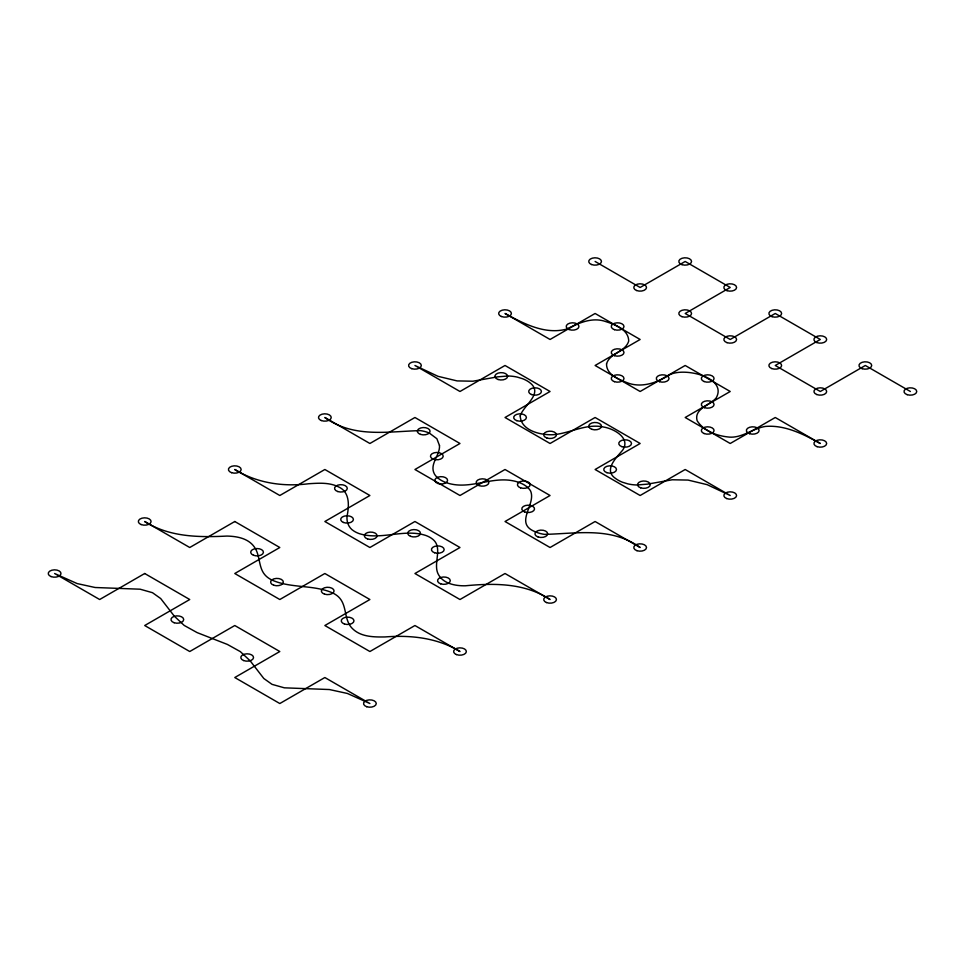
<?xml version="1.0" encoding="UTF-8"?>
<svg xmlns="http://www.w3.org/2000/svg" width="965" height="965" viewBox="0 0 965 965"><rect width="100%" height="100%" fill="white"/><g stroke="black" fill="none" stroke-linecap="round" stroke-linejoin="round"><path stroke-width="1.45" d="M910.381 391.488L865.34 365.482L820.298 391.488L775.257 365.482L820.298 339.475L775.257 313.48L730.216 339.475L685.186 313.48L730.216 287.474L685.186 261.467L640.145 287.474L595.103 261.467M439.497 445.577C440.112 455.42 429.148 464.032 434.371 473.887A27.816 16.055 0 0 0 439.425 479.195A28.202 16.284 0 0 0 445.287 482.283A27.647 15.959 0 0 0 452.368 484.273C472.645 488.157 492.355 476.843 512.632 480.727A27.647 15.959 0 0 1 519.713 482.717A28.202 16.284 0 0 1 527.167 487.023A27.816 16.055 0 0 1 530.629 491.113C536.444 504.876 513.259 523.488 535.647 531.908A23.257 13.426 0 0 0 544.574 534.381C577.13 533.609 611.231 526.625 640.145 547.505L595.103 521.51L550.062 547.505L505.021 521.51L550.062 495.503L505.021 469.497L459.979 495.503L414.938 469.497L459.979 443.49L414.938 417.495L369.897 443.49L324.855 417.495C353.769 438.375 387.87 431.391 420.426 430.619A23.257 13.426 0 0 1 429.353 433.092L436.868 438.713L439.497 445.577M347.111 515.865C346.326 521.595 348.582 527.771 353.636 530.871A23.015 13.293 0 0 0 359.101 533.573C380.91 540.69 403.937 528.325 425.746 535.442A23.015 13.293 0 0 1 431.198 538.144C443.972 546.226 433.056 561.992 437.796 573.258C442.368 583.62 455.142 585.984 465.323 585.791C494.189 583.017 524.791 582.92 550.062 599.518L505.021 573.512L459.979 599.518L414.938 573.512L459.979 547.505L414.938 521.51L369.897 547.505L324.855 521.51L369.897 495.503L324.855 469.497L279.814 495.503L234.784 469.497C256.823 483.115 283.264 486.975 308.667 483.742C318.595 483.103 329.234 482.271 338.438 486.843C349.957 491.897 349.197 505.588 347.111 515.865M520.207 415.867C520.907 430.716 540.629 435.203 552.873 434.733C569.929 433.466 586.02 423.189 603.451 427.012C613.523 428.52 630.953 437.833 622.787 449.992C616.502 457.591 602.848 470.257 615.851 478.676A28.986 16.731 0 0 0 622.365 482.198L627.745 483.851A27.671 15.983 0 0 0 637.057 484.997L647.467 484.141L672.255 479.774L688.057 480.075L707.14 484.659L730.216 495.503L685.186 469.497L640.145 495.503L595.103 469.497L640.145 443.49L595.103 417.495L550.062 443.49L505.021 417.495L550.062 391.488L505.021 365.482L459.979 391.488L414.938 365.482L438.026 376.326L457.096 380.91L472.91 381.211L497.699 376.845L508.109 375.988A27.671 15.983 0 0 1 517.421 377.134L522.801 378.787A28.986 16.731 0 0 1 529.303 382.309C544.405 393.189 523.669 404.95 520.207 415.867M606.539 363.853C606.237 375.216 620.097 379.969 628.878 383.358C642.449 387.773 656.634 382.695 668.287 375.638C681.507 366.254 728.286 376.724 716.151 397.99C710.095 405.264 693.714 408.605 697.14 420.74C703.461 430.788 716.042 435.553 727.405 436.892C741.397 439.051 752.314 428.364 765.402 426.433C785.1 424.805 803.58 434.226 820.298 443.49L775.257 417.495L730.216 443.49L685.186 417.495L730.216 391.488L685.186 365.482L640.145 391.488L595.103 365.482L640.145 339.475L595.103 313.48L550.062 339.475L505.021 313.48C523.476 323.54 544.984 334.915 566.6 329.113C577.938 323.444 590.508 317.461 603.547 320.887C613.306 323.938 628.649 328.824 628.71 341.103C625.38 352.165 609.856 352.792 606.539 363.853M144.702 573.512L99.66 599.518L54.619 573.512L77.128 583.572L95.125 587.504L140.154 589.205L152.482 592.691L160.709 598.553L174.412 616.273L184.194 625.429L197.137 632.618L227.378 644.427L240.321 651.616L250.116 660.772L263.807 678.492L272.034 684.354L284.361 687.828L329.403 689.541L347.388 693.461L369.897 703.533L324.855 677.526L279.814 703.533L234.784 677.526L279.814 651.52L234.784 625.525L189.743 651.52L144.702 625.525L189.743 599.518L144.702 573.512M234.784 521.51L189.743 547.505L144.702 521.51C169.37 537.155 198.838 537.469 226.932 536.07C236.883 536.275 248.355 538.301 254.41 547.083C260.671 555.816 257.969 568.518 266.159 576.153A28.142 16.248 0 0 0 272.009 580.086C291.213 588.553 313.468 584.476 332.672 592.944A28.142 16.248 0 0 1 338.522 596.877C347.412 605.272 343.6 619.759 352.225 628.384C360.645 637.021 373.744 637.105 384.975 636.948C410.764 634.91 437.459 637.793 459.979 651.52L414.938 625.525L369.897 651.52L324.855 625.525L369.897 599.518L324.855 573.512L279.814 599.518L234.784 573.512L279.814 547.505L234.784 521.51M591.533 264.519A6.369 3.679 0 0 0 601.448 261.732A6.369 3.679 0 0 0 592.317 258.162A6.369 3.679 0 0 0 591.533 264.519M636.574 290.513A6.369 3.679 0 0 0 646.49 287.739A6.369 3.679 0 0 0 637.358 284.168A6.369 3.679 0 0 0 636.574 290.513M681.99 264.651A6.369 3.679 0 0 0 691.555 261.467A6.369 3.679 0 0 0 681.99 258.282A6.369 3.679 0 0 0 681.99 264.651M727.031 290.658A6.369 3.679 0 0 0 736.585 287.474A6.369 3.679 0 0 0 727.031 284.289A6.369 3.679 0 0 0 727.031 290.658M681.99 316.665A6.369 3.679 0 0 0 691.555 313.48A6.369 3.679 0 0 0 681.99 310.296A6.369 3.679 0 0 0 681.99 316.665M727.031 342.659A6.369 3.679 0 0 0 736.585 339.475A6.369 3.679 0 0 0 727.031 336.29A6.369 3.679 0 0 0 727.031 342.659M772.072 316.665A6.369 3.679 0 0 0 781.626 313.48A6.369 3.679 0 0 0 772.072 310.296A6.369 3.679 0 0 0 772.072 316.665M816.728 342.527A6.369 3.679 0 0 0 826.655 339.74A6.369 3.679 0 0 0 817.512 336.17A6.369 3.679 0 0 0 816.728 342.527M771.686 368.534A6.369 3.679 0 0 0 781.614 365.747A6.369 3.679 0 0 0 772.482 362.177A6.369 3.679 0 0 0 771.686 368.534M816.728 394.528A6.369 3.679 0 0 0 826.655 391.754A6.369 3.679 0 0 0 817.512 388.183A6.369 3.679 0 0 0 816.728 394.528M862.155 368.666A6.369 3.679 0 0 0 871.709 365.482A6.369 3.679 0 0 0 862.155 362.297A6.369 3.679 0 0 0 862.155 368.666M907.197 394.673A6.369 3.679 0 0 0 916.75 391.488A6.369 3.679 0 0 0 907.197 388.304A6.369 3.679 0 0 0 907.197 394.673M817.114 446.674A6.369 3.679 0 0 0 826.667 443.49A6.369 3.679 0 0 0 817.114 440.305A6.369 3.679 0 0 0 817.114 446.674M749.552 433.683A6.369 3.679 0 0 0 759.105 430.499A6.369 3.679 0 0 0 749.552 427.302A6.369 3.679 0 0 0 749.552 433.683M704.124 433.538A6.369 3.679 0 0 0 714.052 430.752A6.369 3.679 0 0 0 704.92 427.181A6.369 3.679 0 0 0 704.124 433.538M704.51 407.676A6.369 3.679 0 0 0 714.064 404.492A6.369 3.679 0 0 0 704.51 401.307A6.369 3.679 0 0 0 704.51 407.676M704.124 381.537A6.369 3.679 0 0 0 714.052 378.75A6.369 3.679 0 0 0 704.92 375.18A6.369 3.679 0 0 0 704.124 381.537M659.481 381.67A6.369 3.679 0 0 0 669.034 378.485A6.369 3.679 0 0 0 659.481 375.301A6.369 3.679 0 0 0 659.481 381.67M614.44 381.67A6.369 3.679 0 0 0 623.993 378.485A6.369 3.679 0 0 0 614.44 375.301A6.369 3.679 0 0 0 614.44 381.67M614.44 355.663A6.369 3.679 0 0 0 623.993 352.478A6.369 3.679 0 0 0 614.44 349.294A6.369 3.679 0 0 0 614.44 355.663M614.44 329.668A6.369 3.679 0 0 0 623.993 326.484A6.369 3.679 0 0 0 614.44 323.299A6.369 3.679 0 0 0 614.44 329.668M569.012 329.523A6.369 3.679 0 0 0 578.928 326.737A6.369 3.679 0 0 0 569.796 323.166A6.369 3.679 0 0 0 569.012 329.523M501.45 316.52A6.369 3.679 0 0 0 511.378 313.734A6.369 3.679 0 0 0 502.234 310.163A6.369 3.679 0 0 0 501.45 316.52M411.753 368.666A6.369 3.679 0 0 0 421.307 365.482A6.369 3.679 0 0 0 411.753 362.297A6.369 3.679 0 0 0 411.753 368.666M498.085 379.498A6.369 3.679 0 0 0 507.638 376.314A6.369 3.679 0 0 0 498.085 373.129A6.369 3.679 0 0 0 498.085 379.498M531.474 394.528A6.369 3.679 0 0 0 541.401 391.754A6.369 3.679 0 0 0 532.258 388.183A6.369 3.679 0 0 0 531.474 394.528M516.854 420.68A6.369 3.679 0 0 0 526.408 417.495A6.369 3.679 0 0 0 516.854 414.311A6.369 3.679 0 0 0 516.854 420.68M546.878 438.014A6.369 3.679 0 0 0 556.431 434.829A6.369 3.679 0 0 0 546.878 431.644A6.369 3.679 0 0 0 546.878 438.014M591.919 429.341A6.369 3.679 0 0 0 601.472 426.156A6.369 3.679 0 0 0 591.919 422.972A6.369 3.679 0 0 0 591.919 429.341M621.942 446.674A6.369 3.679 0 0 0 631.496 443.49A6.369 3.679 0 0 0 621.942 440.305A6.369 3.679 0 0 0 621.942 446.674M606.925 472.681A6.369 3.679 0 0 0 616.478 469.497A6.369 3.679 0 0 0 606.925 466.312A6.369 3.679 0 0 0 606.925 472.681M640.712 487.856A6.369 3.679 0 0 0 650.265 484.671A6.369 3.679 0 0 0 640.712 481.487A6.369 3.679 0 0 0 640.712 487.856M726.645 498.543A6.369 3.679 0 0 0 736.572 495.769A6.369 3.679 0 0 0 727.441 492.198A6.369 3.679 0 0 0 726.645 498.543M321.285 420.535A6.369 3.679 0 0 0 331.212 417.749A6.369 3.679 0 0 0 322.081 414.178A6.369 3.679 0 0 0 321.285 420.535M420.511 434.395A6.369 3.679 0 0 0 430.064 431.21A6.369 3.679 0 0 0 420.511 428.026A6.369 3.679 0 0 0 420.511 434.395M433.261 459.183A6.369 3.679 0 0 0 443.188 456.397A6.369 3.679 0 0 0 434.057 452.826A6.369 3.679 0 0 0 433.261 459.183M438.026 483.513A6.369 3.679 0 0 0 447.579 480.329A6.369 3.679 0 0 0 438.026 477.144A6.369 3.679 0 0 0 438.026 483.513M478.93 485.54A6.369 3.679 0 0 0 488.857 482.765A6.369 3.679 0 0 0 479.714 479.195A6.369 3.679 0 0 0 478.93 485.54M520.605 487.856A6.369 3.679 0 0 0 530.159 484.671A6.369 3.679 0 0 0 520.605 481.487A6.369 3.679 0 0 0 520.605 487.856M524.598 511.908A6.369 3.679 0 0 0 534.514 509.122A6.369 3.679 0 0 0 525.382 505.551A6.369 3.679 0 0 0 524.598 511.908M538.12 536.974A6.369 3.679 0 0 0 547.674 533.79A6.369 3.679 0 0 0 538.12 530.605A6.369 3.679 0 0 0 538.12 536.974M636.96 550.689A6.369 3.679 0 0 0 646.514 547.505A6.369 3.679 0 0 0 636.96 544.32A6.369 3.679 0 0 0 636.96 550.689M546.492 602.558A6.369 3.679 0 0 0 556.419 599.784A6.369 3.679 0 0 0 547.276 596.213A6.369 3.679 0 0 0 546.492 602.558M440.728 583.849A6.369 3.679 0 0 0 450.281 580.665A6.369 3.679 0 0 0 440.728 577.48A6.369 3.679 0 0 0 440.728 583.849M434.612 552.764A6.369 3.679 0 0 0 444.165 549.58A6.369 3.679 0 0 0 434.612 546.395A6.369 3.679 0 0 0 434.612 552.764M410.523 536.311A6.369 3.679 0 0 0 420.451 533.524A6.369 3.679 0 0 0 411.307 529.954A6.369 3.679 0 0 0 410.523 536.311M367.556 538.94A6.369 3.679 0 0 0 377.11 535.756A6.369 3.679 0 0 0 367.556 532.571A6.369 3.679 0 0 0 367.556 538.94M343.48 522.475A6.369 3.679 0 0 0 353.395 519.701A6.369 3.679 0 0 0 344.264 516.13A6.369 3.679 0 0 0 343.48 522.475M337.738 491.535A6.369 3.679 0 0 0 347.291 488.35A6.369 3.679 0 0 0 337.738 485.166A6.369 3.679 0 0 0 337.738 491.535M231.6 472.681A6.369 3.679 0 0 0 241.153 469.497A6.369 3.679 0 0 0 231.6 466.312A6.369 3.679 0 0 0 231.6 472.681M141.131 524.55A6.369 3.679 0 0 0 151.059 521.763A6.369 3.679 0 0 0 141.915 518.193A6.369 3.679 0 0 0 141.131 524.55M253.493 555.261A6.369 3.679 0 0 0 263.409 552.475A6.369 3.679 0 0 0 254.278 548.904A6.369 3.679 0 0 0 253.493 555.261M273.795 585.26A6.369 3.679 0 0 0 283.348 582.076A6.369 3.679 0 0 0 273.795 578.891A6.369 3.679 0 0 0 273.795 585.26M324.517 594.138A6.369 3.679 0 0 0 334.071 590.954A6.369 3.679 0 0 0 324.517 587.769A6.369 3.679 0 0 0 324.517 594.138M344.433 623.993A6.369 3.679 0 0 0 353.986 620.809A6.369 3.679 0 0 0 344.433 617.624A6.369 3.679 0 0 0 344.433 623.993M456.409 654.572A6.369 3.679 0 0 0 466.336 651.785A6.369 3.679 0 0 0 457.193 648.215A6.369 3.679 0 0 0 456.409 654.572M366.712 706.718A6.369 3.679 0 0 0 376.266 703.533A6.369 3.679 0 0 0 366.712 700.349A6.369 3.679 0 0 0 366.712 706.718M243.602 660.543A6.369 3.679 0 0 0 253.53 657.756A6.369 3.679 0 0 0 244.398 654.186A6.369 3.679 0 0 0 243.602 660.543M174.158 622.727A6.369 3.679 0 0 0 183.712 619.542A6.369 3.679 0 0 0 174.158 616.358A6.369 3.679 0 0 0 174.158 622.727M51.049 576.563A6.369 3.679 0 0 0 60.976 573.777A6.369 3.679 0 0 0 51.833 570.206A6.369 3.679 0 0 0 51.049 576.563"/></g></svg>
